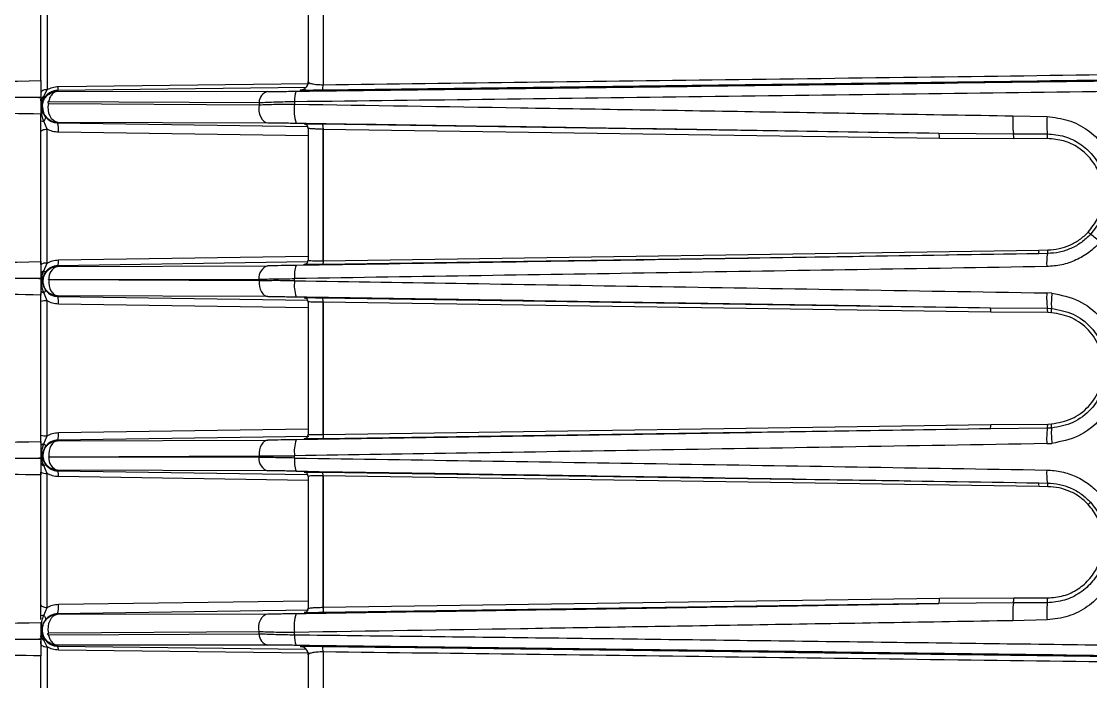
# Model space of a CAD drawing. Extents: x 17.1 to 113.1, y 3.8 to 84.5.
# Drawn here: x 19.587 to 23.426, y 34.731 to 37.102 of the extents above; entities that cross this region are included whole.
import ezdxf

# ---------------------------------------------------------------- set-up
doc = ezdxf.new("R2010")
doc.units = 0
doc.header["$MEASUREMENT"] = 0
doc.layers.add('OBJECT', color=7, linetype='CONTINUOUS')

msp = doc.modelspace()

# ---------------------------------------------------------------- linework, layer by layer
at = {"layer": 'OBJECT'}
for p, q in [((20.6699, 38.8566), (20.6699, 36.8749)), ((19.6569, 36.8895), (19.6569, 38.1665)), ((19.6789, 38.1697), (19.6789, 36.8572)), ((19.6679, 36.8331), (19.6789, 36.8572)), ((20.6085, 36.8651), (19.7169, 36.8543)), ((19.7169, 36.8543), (19.717, 36.8514)), ((19.7196, 36.8685), (20.6198, 36.8798)), ((20.5873, 36.8556), (20.5873, 36.8557)), ((19.6569, 36.8296), (19.6569, 36.8294)), ((19.6569, 36.8169), (19.6569, 36.8225)), ((19.6848, 36.8144), (20.4399, 36.8108)), ((19.717, 36.8514), (19.7169, 36.8514)), ((19.717, 36.8514), (20.4722, 36.8508)), ((20.5677, 36.8147), (20.5677, 36.8051)), ((19.6849, 36.8078), (20.4399, 36.8029)), ((20.4399, 36.8108), (20.4399, 36.8029)), ((19.6569, 36.2395), (19.6569, 36.7695)), ((19.6569, 36.745), (19.6569, 36.7592)), ((19.6789, 36.7154), (19.6679, 36.7441)), ((19.717, 36.7382), (19.717, 36.7399)), ((19.717, 36.7399), (20.472, 36.7381)), ((19.717, 36.7382), (20.6163, 36.7246)), ((23.1466, 36.7631), (23.2694, 36.7603)), ((19.6789, 36.2338), (19.6789, 36.7154)), ((20.6169, 36.6911), (19.7196, 36.7041)), ((20.6022, 36.7332), (20.6022, 36.7337)), ((20.6683, 36.7339), (22.8808, 36.701)), ((20.6699, 36.7189), (20.6698, 36.7146)), ((20.6698, 36.2426), (20.6698, 36.7146)), ((20.6701, 36.7146), (20.6702, 36.7189)), ((20.6701, 36.7146), (20.6701, 36.2426)), ((22.8826, 36.6823), (20.6701, 36.7146)), ((22.8808, 36.701), (23.1482, 36.6989)), ((23.1497, 36.6809), (22.8826, 36.6823)), ((23.1482, 36.6989), (23.2698, 36.6986)), ((23.2711, 36.6814), (23.1497, 36.6809)), ((20.6701, 36.2426), (23.2403, 36.2812)), ((23.2403, 36.2812), (23.2723, 36.2817)), ((19.7196, 36.2456), (20.6169, 36.2594)), ((23.2385, 36.2681), (20.6683, 36.2295)), ((23.2705, 36.2686), (23.2385, 36.2681)), ((19.6679, 36.2062), (19.6789, 36.2338)), ((20.6154, 36.2385), (19.717, 36.2247)), ((19.717, 36.2224), (20.472, 36.2248)), ((19.717, 36.2247), (19.717, 36.2224)), ((20.6022, 36.2297), (20.6022, 36.2301)), ((19.6569, 36.1796), (19.6569, 36.1794)), ((19.6849, 36.1751), (20.4399, 36.1765)), ((20.4399, 36.1708), (19.6849, 36.1743)), ((20.4399, 36.1708), (20.4399, 36.1765)), ((20.5677, 36.1709), (20.5677, 36.1786)), ((19.6789, 36.099), (19.6679, 36.1281)), ((23.2868, 36.1262), (23.2681, 36.1272)), ((19.6569, 35.5935), (19.6569, 36.1195)), ((19.6789, 35.6139), (19.6789, 36.099)), ((19.717, 36.1167), (19.717, 36.1147)), ((20.472, 36.1142), (19.717, 36.1167)), ((19.717, 36.1147), (20.6163, 36.101)), ((20.6169, 36.0738), (19.7196, 36.0872)), ((20.6022, 36.1092), (20.6022, 36.1097)), ((20.6169, 36.0947), (20.6169, 35.8565)), ((20.6683, 36.1098), (23.0652, 36.0739)), ((20.6698, 36.0948), (20.6698, 36.0936)), ((20.6698, 35.6193), (20.6698, 36.0936)), ((20.6701, 36.0937), (20.6701, 36.0948)), ((20.6701, 36.0937), (20.6701, 35.6193)), ((23.067, 36.058), (20.6701, 36.0937)), ((23.0652, 36.0739), (23.2699, 36.072)), ((23.2715, 36.0566), (23.067, 36.058)), ((23.2699, 36.072), (23.2849, 36.0715)), ((23.2855, 36.0561), (23.2715, 36.0566)), ((20.6169, 35.8565), (20.6169, 35.6183)), ((19.7196, 35.6257), (20.6169, 35.6392)), ((23.0652, 35.6391), (20.6683, 35.6031)), ((20.6701, 35.6193), (23.067, 35.6549)), ((23.2699, 35.6409), (23.0652, 35.6391)), ((23.067, 35.6549), (23.2715, 35.6564)), ((23.2849, 35.6415), (23.2699, 35.6409)), ((23.2715, 35.6564), (23.2855, 35.6568)), ((19.6679, 35.5849), (19.6789, 35.6139)), ((20.6184, 35.612), (19.717, 35.5983)), ((19.717, 35.5963), (20.472, 35.5987)), ((19.717, 35.5983), (19.717, 35.5963)), ((20.6022, 35.6033), (20.6022, 35.6037)), ((20.6698, 35.6193), (20.6698, 35.6181)), ((20.6701, 35.6181), (20.6701, 35.6193)), ((23.2681, 35.5858), (23.2868, 35.5868)), ((19.6569, 35.5334), (19.6569, 35.5336)), ((19.6569, 35.5265), (19.6569, 35.5184)), ((19.6849, 35.5386), (20.4399, 35.5421)), ((20.4399, 35.5365), (19.6849, 35.5379)), ((20.4399, 35.5421), (20.4399, 35.5365)), ((20.5677, 35.5343), (20.5677, 35.5421)), ((19.6569, 34.9539), (19.6569, 35.4735)), ((19.6789, 35.4792), (19.6679, 35.5068)), ((19.6789, 34.9976), (19.6789, 35.4792)), ((19.717, 35.4906), (19.717, 35.4882)), ((20.472, 35.4882), (19.717, 35.4906)), ((19.717, 35.4882), (20.6154, 35.4745)), ((20.6022, 35.4829), (20.6022, 35.4833)), ((20.6683, 35.4835), (23.2385, 35.4449)), ((20.6169, 35.4536), (19.7196, 35.4674)), ((20.6698, 34.9983), (20.6698, 35.4704)), ((20.6701, 35.4704), (20.6701, 34.9983)), ((23.2403, 35.4317), (20.6701, 35.4704)), ((23.2385, 35.4449), (23.2705, 35.4444)), ((23.2723, 35.4313), (23.2403, 35.4317)), ((19.7196, 35.0088), (20.6169, 35.0218)), ((22.8808, 35.0119), (20.6683, 34.9791)), ((20.6701, 34.9983), (22.8826, 35.0306)), ((23.1482, 35.014), (22.8808, 35.0119)), ((22.8826, 35.0306), (23.1497, 35.032)), ((23.2698, 35.0143), (23.1482, 35.014)), ((23.1497, 35.032), (23.2711, 35.0316)), ((19.6679, 34.9688), (19.6789, 34.9976)), ((20.6182, 34.9884), (19.717, 34.9748)), ((19.717, 34.9731), (20.472, 34.9749)), ((19.717, 34.9731), (19.717, 34.9748)), ((20.6022, 34.9793), (20.6022, 34.9798)), ((20.6698, 34.9983), (20.6699, 34.9941)), ((20.6702, 34.9941), (20.6701, 34.9983)), ((19.6569, 34.9538), (19.6569, 34.9679)), ((23.2694, 34.9527), (23.1466, 34.9499)), ((19.6569, 34.8905), (19.6569, 34.8961)), ((20.4399, 34.9021), (19.6847, 34.8985)), ((20.4399, 34.91), (19.6849, 34.9051)), ((20.4399, 34.9021), (20.4399, 34.91)), ((20.5677, 34.8982), (20.5677, 34.9078)), ((19.6569, 34.8834), (19.6569, 34.8836)), ((19.6569, 34.8664), (19.6569, 34.8765)), ((19.6789, 34.8557), (19.6679, 34.8799)), ((19.717, 34.8616), (19.7169, 34.8587)), ((19.7169, 34.8587), (20.6085, 34.8479)), ((20.4722, 34.8621), (19.717, 34.8616)), ((20.5873, 34.8572), (20.5873, 34.8574)), ((19.6569, 33.6284), (19.6569, 34.8235)), ((19.6789, 34.8557), (19.6789, 33.5338)), ((20.6198, 34.8332), (19.7195, 34.8444)), ((20.6699, 34.838), (20.6699, 32.8563))]:
    msp.add_line(p, q, dxfattribs=at)
at = {"layer": 'OBJECT', "flags": 128}
for points in [[(19.6789, 36.8572), (19.6744, 36.8568), (19.6703, 36.8561), (19.6665, 36.855), (19.6632, 36.8537), (19.6605, 36.8521), (19.6585, 36.8504), (19.6573, 36.8485), (19.6569, 36.8465)], [(19.717, 36.7399), (19.7091, 36.7416), (19.7017, 36.746), (19.6951, 36.7528), (19.6898, 36.7617), (19.6859, 36.7723), (19.6838, 36.7839), (19.6834, 36.7959), (19.6849, 36.8078)], [(20.4399, 36.8029), (20.4389, 36.7913), (20.4397, 36.7797), (20.442, 36.7686), (20.4459, 36.7586), (20.4511, 36.7502), (20.4575, 36.7438), (20.4645, 36.7397), (20.472, 36.7381)], [(19.6679, 36.7441), (19.6697, 36.7465), (19.6712, 36.7487), (19.6724, 36.7509), (19.6733, 36.753), (19.6738, 36.7548), (19.674, 36.7565), (19.6738, 36.7579), (19.6732, 36.759)], [(19.6569, 36.7062), (19.6573, 36.7079), (19.6585, 36.7095), (19.6605, 36.711), (19.6632, 36.7123), (19.6665, 36.7135), (19.6703, 36.7144), (19.6744, 36.715), (19.6789, 36.7154)], [(19.6569, 36.1796), (19.653, 36.1795), (19.65, 36.1795)], [(19.6849, 36.1743), (19.6849, 36.1635), (19.6863, 36.153), (19.6891, 36.1432), (19.693, 36.1344), (19.698, 36.1271), (19.7038, 36.1216), (19.7103, 36.118), (19.717, 36.1167)], [(20.4399, 36.1708), (20.44, 36.1602), (20.4415, 36.1498), (20.4443, 36.1401), (20.4483, 36.1316), (20.4532, 36.1244), (20.459, 36.119), (20.4654, 36.1156), (20.472, 36.1142)], [(19.6569, 36.1346), (19.6571, 36.1336), (19.6576, 36.1327), (19.6586, 36.1318), (19.6598, 36.1309), (19.6614, 36.1301), (19.6633, 36.1294), (19.6655, 36.1287), (19.6679, 36.1281)], [(19.717, 35.5963), (19.7103, 35.5949), (19.7038, 35.5914), (19.698, 35.5859), (19.693, 35.5786), (19.6891, 35.5698), (19.6863, 35.56), (19.6849, 35.5494), (19.6849, 35.5386)], [(20.472, 35.5987), (20.4654, 35.5974), (20.459, 35.5939), (20.4532, 35.5885), (20.4483, 35.5814), (20.4443, 35.5728), (20.4415, 35.5631), (20.44, 35.5528), (20.4399, 35.5421)], [(19.6679, 35.5849), (19.6655, 35.5843), (19.6633, 35.5836), (19.6614, 35.5829), (19.6598, 35.582), (19.6586, 35.5812), (19.6576, 35.5803), (19.6571, 35.5793), (19.6569, 35.5784)], [(19.6569, 35.0068), (19.6573, 35.0051), (19.6585, 35.0035), (19.6605, 35.002), (19.6632, 35.0006), (19.6665, 34.9995), (19.6703, 34.9986), (19.6744, 34.9979), (19.6789, 34.9976)], [(19.6849, 34.9051), (19.6834, 34.917), (19.6838, 34.9291), (19.6859, 34.9407), (19.6898, 34.9512), (19.6951, 34.9602), (19.7017, 34.967), (19.7091, 34.9714), (19.717, 34.9731)], [(20.4399, 34.91), (20.4389, 34.9216), (20.4397, 34.9333), (20.442, 34.9444), (20.4459, 34.9544), (20.4511, 34.9628), (20.4575, 34.9692), (20.4645, 34.9733), (20.472, 34.9749)], [(19.6679, 34.9688), (19.6697, 34.9665), (19.6712, 34.9642), (19.6724, 34.962), (19.6733, 34.96), (19.6738, 34.9581), (19.674, 34.9565), (19.6738, 34.9551), (19.6732, 34.9539)], [(19.65, 34.8835), (19.6539, 34.8834), (19.6569, 34.8834)], [(19.6569, 34.8664), (19.6573, 34.8645), (19.6585, 34.8626), (19.6605, 34.8608), (19.6632, 34.8593), (19.6665, 34.8579), (19.6703, 34.8569), (19.6744, 34.8561), (19.6789, 34.8557)]]:
    msp.add_lwpolyline(points, dxfattribs=at)
at = {"layer": 'OBJECT'}
for centre, radius, start, end in [((20.5869, 36.8856), 0.03, 270.8174, 359.9964), ((20.6296, 36.871), 0.0405, 336.8812, 5.6577), ((19.6758, 36.8159), 0.0189, 114.6928, 177.0657), ((19.6703, 36.8378), 0.00532, 242.8052, 300.6129), ((20.4816, 36.8102), 0.0417, 103.027, 179.1917), ((20.6428, 36.8224), 0.0755, 157.3106, 185.817), ((19.7179, 36.7956), 0.0557, 180.0252, 269.0506), ((20.7188, 36.7827), 0.1527, 171.5367, 197.3552), ((19.6661, 36.7895), 0.0455, 258.3163, 272.234), ((19.6479, 36.7158), 0.0726, 350.7986, 17.9755), ((23.5258, 36.7404), 0.3799, 176.5835, 186.2714), ((23.7036, 36.7324), 0.4351, 176.3255, 184.4454), ((20.6019, 36.7187), 0.015, 0.0028, 89.0058), ((20.6019, 36.7182), 0.015, 0.0039, 89.0036), ((20.6681, 36.7649), 0.0503, 271.9428, 272.287), ((22.8462, 36.6882), 0.0369, 350.8114, 20.3031), ((23.0929, 36.6852), 0.057, 355.73, 13.9671), ((23.2055, 36.6854), 0.0657, 356.4741, 11.6369), ((23.7259, 36.6739), 0.4509, 226.7586, 228.2473), ((23.2504, 36.0901), 0.3031, 46.2734, 54.6876), ((23.2151, 36.278), 0.0254, 336.99, 7.2253), ((23.245, 36.2787), 0.0275, 338.3037, 6.1788), ((19.6752, 36.2405), 0.0447, 339.2658, 6.4601), ((20.6019, 36.2451), 0.015, 270.9964, 359.9961), ((20.6019, 36.2446), 0.015, 270.9964, 359.9961), ((23.472, 36.2349), 0.2043, 170.5079, 183.6881), ((19.674, 36.1984), 0.0358, 82.2158, 118.5915), ((19.6711, 36.1922), 0.0144, 102.7899, 170.4308), ((19.6817, 36.2234), 0.0221, 231.1278, 248.9892), ((19.7293, 36.1795), 0.0446, 105.9957, 185.6539), ((20.4847, 36.1816), 0.0451, 106.3213, 186.431), ((20.6732, 36.1907), 0.1062, 160.6882, 186.5213), ((20.6999, 36.1539), 0.1333, 172.7057, 197.7827), ((19.6602, 36.1399), 0.0141, 303.0741, 346.3766), ((23.6088, 36.1104), 0.3411, 177.1853, 186.4627), ((23.6063, 36.0876), 0.3218, 173.1125, 182.8762), ((19.6739, 36.0468), 0.0524, 84.5631, 108.899), ((19.6584, 36.0953), 0.0618, 352.5357, 18.3289), ((20.6019, 36.0947), 0.015, 0.0028, 89.0058), ((20.6019, 36.0942), 0.015, 0.0028, 89.0058), ((20.6697, 36.1175), 0.0238, 270.2493, 270.9756), ((23.0355, 36.0625), 0.0318, 351.965, 21.0948), ((23.2247, 36.0595), 0.0469, 356.4155, 15.4698), ((23.2397, 36.0621), 0.0461, 352.5298, 11.687), ((19.6584, 35.6177), 0.0618, 341.6714, 7.464), ((23.0355, 35.6505), 0.0318, 338.9052, 8.035), ((23.6088, 35.6025), 0.3411, 173.5372, 182.8147), ((23.2247, 35.6534), 0.0469, 344.5302, 3.5845), ((23.6063, 35.6253), 0.3218, 177.1238, 186.8875), ((23.2397, 35.6508), 0.0461, 348.313, 7.4702), ((19.6739, 35.6661), 0.0524, 251.101, 275.4369), ((20.6999, 35.559), 0.1333, 162.2173, 187.2943), ((20.6019, 35.6187), 0.015, 270.9942, 359.9972), ((20.6019, 35.6183), 0.015, 270.9964, 359.9961), ((20.6697, 35.5955), 0.0238, 89.0244, 89.7507), ((19.6602, 35.5731), 0.0141, 13.6232, 56.9261), ((19.6711, 35.5208), 0.0144, 189.5692, 257.2101), ((19.6817, 35.4896), 0.0221, 111.0108, 128.8722), ((19.7293, 35.5335), 0.0446, 174.3461, 254.0043), ((20.4847, 35.5314), 0.0451, 173.5685, 253.6795), ((20.6732, 35.5223), 0.1062, 173.4789, 199.3117), ((19.674, 35.5146), 0.0358, 241.4063, 277.7849), ((19.6752, 35.4724), 0.0447, 353.5401, 20.7342), ((20.6019, 35.4683), 0.015, 0.0039, 89.0036), ((20.6019, 35.4679), 0.015, 0.0039, 89.0036), ((23.472, 35.4781), 0.2043, 176.3119, 189.4921), ((23.2151, 35.4349), 0.0254, 352.774, 23.0107), ((23.245, 35.4342), 0.0275, 353.8212, 21.6963), ((23.7253, 35.0398), 0.45, 131.7511, 133.243), ((22.8462, 35.0247), 0.0369, 339.6958, 9.1893), ((23.5258, 34.9725), 0.3798, 173.7285, 183.4166), ((23.0929, 35.0278), 0.057, 346.0341, 4.269), ((23.7036, 34.9806), 0.4351, 175.5545, 183.6745), ((23.2055, 35.0276), 0.0657, 348.3632, 3.5258), ((19.6479, 34.9972), 0.0726, 342.0242, 9.2015), ((20.7188, 34.9303), 0.1527, 162.6447, 188.4633), ((20.6019, 34.9947), 0.015, 270.9959, 359.9966), ((20.6019, 34.9943), 0.015, 270.9937, 359.9966), ((20.6685, 34.9602), 0.0382, 87.6586, 88.1116), ((19.6661, 34.9235), 0.0454, 87.7552, 101.6915), ((19.6758, 34.8971), 0.0189, 182.9339, 245.3066), ((20.4816, 34.9027), 0.0417, 180.8078, 256.974), ((20.6428, 34.8906), 0.0755, 174.1828, 202.6897), ((19.6703, 34.8751), 0.00532, 59.3943, 117.194), ((19.6936, 34.847), 0.026, 354.2925, 26.5141), ((20.5869, 34.8274), 0.03, 0.0033, 89.1829), ((20.6296, 34.842), 0.0405, 354.3437, 23.1174)]:
    msp.add_arc(centre, radius, start, end, dxfattribs=at)
for points, knots in [([(20.6169, 38.7967), (20.6169, 38.7881), (20.6169, 38.7708), (20.6169, 38.7126), (20.6169, 38.6296), (20.6169, 38.5194), (20.6169, 38.3829), (20.6169, 38.2217), (20.6169, 38.038), (20.6169, 37.8341), (20.6169, 37.6139), (20.6169, 37.3806), (20.6169, 37.1385), (20.6169, 36.9694), (20.6169, 36.8856)], [0, 0, 0, 0, 0.0803207, 0.16194, 0.244772, 0.3293776, 0.4144874, 0.5, 0.5855181, 0.670628, 0.755228, 0.8380655, 0.919682, 1, 1, 1, 1]), ([(19.6569, 36.8998), (19.6569, 36.9669), (19.6569, 37.1213), (19.6569, 37.3415), (19.6569, 37.5589), (19.6569, 37.748), (19.6569, 37.9047), (19.6569, 38.0241), (19.6569, 38.1081), (19.6569, 38.1328), (19.6569, 38.1449)], [0, 0, 0, 0, 0.098184, 0.225884, 0.35579, 0.486829, 0.617867, 0.747774, 0.875474, 1, 1, 1, 1]), ([(20.5731, 36.8515), (21.0895, 36.8579), (22.1228, 36.8708), (23.4769, 36.8885), (24.3143, 36.9), (24.6319, 36.9043)], [0, 0, 0, 0, 0.382702, 0.765908, 1, 1, 1, 1]), ([(24.6319, 36.9067), (24.3248, 36.9025), (23.5082, 36.8912), (22.1853, 36.8739), (21.1727, 36.8613), (20.6669, 36.855)], [0, 0, 0, 0, 0.23178, 0.616222, 1, 1, 1, 1]), ([(20.6699, 36.8749), (20.914, 36.878), (21.4109, 36.8843), (22.1712, 36.894), (22.9379, 36.9041), (23.7056, 36.9143), (24.2663, 36.9218), (24.5763, 36.9261), (24.6319, 36.9269)], [0, 0, 0, 0, 0.185391, 0.377506, 0.576351, 0.765931, 0.957987, 1, 1, 1, 1]), ([(18.1345, 36.8629), (18.4187, 36.8679), (18.9262, 36.8767), (19.4336, 36.8856), (19.6569, 36.8895)], [0, 0, 0, 0, 0.560008, 1, 1, 1, 1]), ([(19.6569, 36.8895), (19.6569, 36.8888), (19.6569, 36.8875), (19.6569, 36.877), (19.6569, 36.8616), (19.6569, 36.8448), (19.6569, 36.8339), (19.6569, 36.8296)], [0, 0, 0, 0, 0.217203, 0.434333, 0.650165, 0.864389, 1, 1, 1, 1]), ([(19.7169, 36.8543), (19.7127, 36.854), (19.7042, 36.8533), (19.6922, 36.8488), (19.6814, 36.8422), (19.6759, 36.8363), (19.673, 36.8332)], [0, 0, 0, 0, 0.250429, 0.499844, 0.740767, 1, 1, 1, 1]), ([(19.6789, 36.8572), (19.6853, 36.8604), (19.6981, 36.8668), (19.7124, 36.8679), (19.7196, 36.8685)], [0, 0, 0, 0, 0.498431, 1, 1, 1, 1]), ([(19.7169, 36.8543), (19.7172, 36.8545), (19.7178, 36.855), (19.7186, 36.858), (19.7192, 36.8625), (19.7195, 36.8665), (19.7196, 36.8685)], [0, 0, 0, 0, 0.245159, 0.499986, 0.754817, 1, 1, 1, 1]), ([(20.5677, 36.8147), (20.8069, 36.8176), (21.2936, 36.8234), (22.0374, 36.8327), (22.7872, 36.8422), (23.538, 36.8521), (24.1492, 36.8603), (24.515, 36.8653), (24.6319, 36.8669)], [0, 0, 0, 0, 0.177189, 0.360441, 0.549759, 0.730707, 0.913979, 1, 1, 1, 1]), ([(20.5873, 36.8557), (20.5893, 36.8559), (20.5933, 36.8562), (20.599, 36.8581), (20.6045, 36.8612), (20.6105, 36.8666), (20.6158, 36.875), (20.6165, 36.8824), (20.6169, 36.886)], [0, 0, 0, 0, 0.115727, 0.237004, 0.365059, 0.500934, 0.749863, 1, 1, 1, 1]), ([(20.6669, 36.855), (20.6558, 36.8549), (20.6336, 36.8547), (20.6077, 36.8547), (20.5905, 36.855), (20.5884, 36.8554), (20.5873, 36.8556)], [0, 0, 0, 0, 0.2497037, 0.4994833, 0.7493642, 1, 1, 1, 1]), ([(20.6169, 36.8856), (20.6176, 36.8842), (20.6189, 36.8815), (20.6281, 36.8786), (20.6388, 36.8768), (20.6485, 36.8757), (20.6589, 36.8751), (20.6663, 36.875), (20.6699, 36.8749)], [0, 0, 0, 0, 0.250259, 0.499689, 0.634038, 0.76157, 0.883198, 1, 1, 1, 1]), ([(19.65, 36.8295), (19.6494, 36.8295), (19.5305, 36.8295), (19.3269, 36.8295), (19.1027, 36.8295), (18.9962, 36.8295), (18.9744, 36.8295), (18.9737, 36.8295)], [0, 0, 0, 0, 0.002464, 0.527441, 0.903158, 0.997088, 1, 1, 1, 1]), ([(19.6569, 36.8296), (19.6556, 36.8296), (19.6533, 36.8295), (19.651, 36.8295), (19.65, 36.8295)], [0, 0, 0, 0, 0.559993, 1, 1, 1, 1]), ([(19.65, 36.8295), (19.6513, 36.8295), (19.6536, 36.8294), (19.6559, 36.8294), (19.6569, 36.8294)], [0, 0, 0, 0, 0.5599937, 1, 1, 1, 1]), ([(19.6569, 36.8294), (19.6569, 36.8235), (19.6569, 36.8109), (19.6569, 36.7933), (19.6569, 36.7792), (19.6569, 36.7709), (19.6569, 36.7699), (19.6569, 36.7695)], [0, 0, 0, 0, 0.187681, 0.400357, 0.613502, 0.827951, 1, 1, 1, 1]), ([(19.6679, 36.7441), (19.6673, 36.745), (19.6663, 36.7465), (19.6651, 36.7492), (19.6638, 36.7527), (19.662, 36.759), (19.6596, 36.7707), (19.6577, 36.7904), (19.6583, 36.8146), (19.6656, 36.8287), (19.6679, 36.8331)], [0, 0, 0, 0, 0.035421, 0.057338, 0.093999, 0.157766, 0.273473, 0.49278, 0.842967, 1, 1, 1, 1]), ([(19.673, 36.8332), (19.671, 36.8305), (19.667, 36.8252), (19.6633, 36.8172), (19.6613, 36.8106), (19.6598, 36.8037), (19.6596, 36.7988), (19.6595, 36.7956)], [0, 0, 0, 0, 0.249992, 0.497598, 0.621224, 0.745568, 1, 1, 1, 1]), ([(19.6622, 36.7956), (19.663, 36.8029), (19.6646, 36.8173), (19.677, 36.8354), (19.6917, 36.8456), (19.7053, 36.8504), (19.713, 36.851), (19.7169, 36.8514)], [0, 0, 0, 0, 0.250886, 0.499859, 0.733623, 0.862855, 1, 1, 1, 1]), ([(19.6848, 36.8144), (19.6844, 36.8144), (19.6838, 36.8143), (19.683, 36.8139), (19.6825, 36.8134), (19.682, 36.8128), (19.6818, 36.8121), (19.6816, 36.8114), (19.6816, 36.8104), (19.682, 36.8094), (19.6828, 36.8085), (19.6837, 36.808), (19.6845, 36.8079), (19.6849, 36.8078)], [0, 0, 0, 0, 0.13574, 0.194591, 0.250843, 0.311563, 0.37511, 0.438068, 0.500883, 0.619799, 0.750938, 0.873701, 1, 1, 1, 1]), ([(19.7169, 36.8514), (19.7127, 36.8505), (19.7045, 36.8489), (19.6946, 36.8389), (19.688, 36.8271), (19.6858, 36.8184), (19.6848, 36.8144)], [0, 0, 0, 0, 0.295101, 0.569756, 0.806961, 1, 1, 1, 1]), ([(20.4399, 36.8108), (20.4595, 36.8117), (20.4981, 36.8134), (20.5447, 36.8143), (20.5677, 36.8147)], [0, 0, 0, 0, 0.506803, 1, 1, 1, 1]), ([(20.4722, 36.8508), (20.4873, 36.8509), (20.5177, 36.8509), (20.5546, 36.8513), (20.5731, 36.8515)], [0, 0, 0, 0, 0.498689, 1, 1, 1, 1]), ([(19.6569, 36.7695), (19.3727, 36.7744), (18.8651, 36.7833), (18.3577, 36.7922), (18.1345, 36.7961)], [0, 0, 0, 0, 0.560011, 1, 1, 1, 1]), ([(19.6595, 36.7956), (19.6597, 36.7921), (19.6602, 36.7857), (19.6619, 36.7799), (19.664, 36.774), (19.6666, 36.7678), (19.671, 36.7619), (19.6732, 36.759)], [0, 0, 0, 0, 0.24759, 0.460665, 0.504758, 0.757493, 1, 1, 1, 1]), ([(20.4399, 36.8029), (20.4596, 36.8037), (20.4982, 36.8051), (20.5448, 36.8051), (20.5677, 36.8051)], [0, 0, 0, 0, 0.509049, 1, 1, 1, 1]), ([(20.5677, 36.8051), (20.8378, 36.8008), (21.3938, 36.7919), (22.2536, 36.7779), (22.8437, 36.7681), (23.1466, 36.7631)], [0, 0, 0, 0, 0.315, 0.648332, 1, 1, 1, 1]), ([(19.6569, 36.7062), (19.6569, 36.7122), (19.6569, 36.7248), (19.6569, 36.738), (19.6569, 36.745)], [0, 0, 0, 0, 0.473118, 1, 1, 1, 1]), ([(19.6732, 36.759), (19.679, 36.7535), (19.6878, 36.7451), (19.7039, 36.7392), (19.7127, 36.7385), (19.717, 36.7382)], [0, 0, 0, 0, 0.49808, 0.757942, 1, 1, 1, 1]), ([(20.472, 36.7381), (20.4873, 36.738), (20.5177, 36.7379), (20.5546, 36.7374), (20.573, 36.7371)], [0, 0, 0, 0, 0.501563, 1, 1, 1, 1]), ([(23.2694, 36.7603), (23.2952, 36.7572), (23.3467, 36.7513), (23.4156, 36.715), (23.4715, 36.663), (23.5108, 36.5974), (23.5307, 36.5233), (23.5291, 36.4463), (23.507, 36.3711), (23.4756, 36.3298), (23.4599, 36.3092)], [0, 0, 0, 0, 0.125399, 0.250033, 0.374937, 0.500007, 0.625107, 0.75017, 0.875155, 1, 1, 1, 1]), ([(19.6569, 36.2298), (19.6569, 36.3109), (19.6569, 36.4733), (19.6569, 36.6286), (19.6569, 36.7062)], [0, 0, 0, 0, 0.5, 1, 1, 1, 1]), ([(19.7196, 36.7041), (19.7123, 36.7047), (19.6978, 36.7059), (19.6851, 36.7122), (19.6789, 36.7154)], [0, 0, 0, 0, 0.5023, 1, 1, 1, 1]), ([(20.573, 36.7371), (20.9559, 36.7312), (21.7237, 36.7195), (22.4945, 36.7072), (22.8808, 36.701)], [0, 0, 0, 0, 0.498752, 1, 1, 1, 1]), ([(20.6022, 36.7337), (20.6031, 36.7338), (20.6049, 36.7341), (20.6195, 36.7343), (20.641, 36.7342), (20.6592, 36.734), (20.6683, 36.7339)], [0, 0, 0, 0, 0.250139, 0.500157, 0.750082, 1, 1, 1, 1]), ([(20.6169, 36.7187), (20.6169, 36.6407), (20.6169, 36.4849), (20.6169, 36.3247), (20.6169, 36.2446)], [0, 0, 0, 0, 0.5000003, 1, 1, 1, 1]), ([(20.6698, 36.7146), (20.6627, 36.7149), (20.6481, 36.7154), (20.6307, 36.7164), (20.6191, 36.7176), (20.6176, 36.7183), (20.6169, 36.7187)], [0, 0, 0, 0, 0.239397, 0.499824, 0.74984, 1, 1, 1, 1]), ([(20.6699, 36.7189), (20.6699, 36.7208), (20.6699, 36.7238), (20.6697, 36.7273), (20.6694, 36.7304), (20.669, 36.7332), (20.6685, 36.7337), (20.6683, 36.7339)], [0, 0, 0, 0, 0.251212, 0.383347, 0.515965, 0.770808, 1, 1, 1, 1]), ([(23.2698, 36.6986), (23.2908, 36.6967), (23.3327, 36.6928), (23.389, 36.6646), (23.4349, 36.6235), (23.4674, 36.5711), (23.4841, 36.5113), (23.483, 36.4488), (23.4647, 36.3875), (23.4386, 36.3542), (23.4256, 36.3375)], [0, 0, 0, 0, 0.125945, 0.251061, 0.375911, 0.500546, 0.625123, 0.749825, 0.874778, 1, 1, 1, 1]), ([(23.417, 36.3454), (23.4292, 36.3609), (23.4537, 36.392), (23.4709, 36.4492), (23.472, 36.5078), (23.4562, 36.5637), (23.4255, 36.6127), (23.3822, 36.6507), (23.3296, 36.6764), (23.2906, 36.6797), (23.2711, 36.6814)], [0, 0, 0, 0, 0.1248514, 0.2496703, 0.374509, 0.4994319, 0.6244738, 0.749587, 0.8746189, 1, 1, 1, 1]), ([(23.4256, 36.3375), (23.415, 36.3273), (23.3939, 36.3071), (23.3554, 36.2859), (23.3139, 36.2717), (23.285, 36.2696), (23.2705, 36.2686)], [0, 0, 0, 0, 0.2510338, 0.4998421, 0.7502371, 1, 1, 1, 1]), ([(23.2723, 36.2817), (23.2857, 36.2826), (23.3127, 36.2845), (23.3513, 36.2976), (23.3873, 36.3172), (23.4071, 36.336), (23.417, 36.3454)], [0, 0, 0, 0, 0.249686, 0.500038, 0.748854, 1, 1, 1, 1]), ([(23.4599, 36.3092), (23.447, 36.2964), (23.4211, 36.271), (23.3736, 36.244), (23.3222, 36.2258), (23.2861, 36.2231), (23.2681, 36.2217)], [0, 0, 0, 0, 0.251427, 0.50031, 0.75055, 1, 1, 1, 1]), ([(18.0918, 36.2122), (18.384, 36.2173), (18.9058, 36.2264), (19.4274, 36.2355), (19.6569, 36.2395)], [0, 0, 0, 0, 0.560008, 1, 1, 1, 1]), ([(19.6569, 36.2395), (19.6569, 36.2388), (19.6569, 36.2375), (19.6569, 36.227), (19.6569, 36.2116), (19.6569, 36.1948), (19.6569, 36.1839), (19.6569, 36.1796)], [0, 0, 0, 0, 0.217202, 0.434334, 0.650167, 0.86439, 1, 1, 1, 1]), ([(19.6789, 36.2338), (19.6853, 36.2371), (19.6981, 36.2438), (19.7124, 36.245), (19.7196, 36.2456)], [0, 0, 0, 0, 0.500343, 1, 1, 1, 1]), ([(23.2385, 36.2681), (22.7935, 36.2609), (21.9034, 36.2465), (21.0165, 36.2327), (20.573, 36.2258)], [0, 0, 0, 0, 0.499931, 1, 1, 1, 1]), ([(20.6169, 36.2446), (20.6178, 36.2442), (20.6195, 36.2435), (20.6316, 36.2427), (20.6484, 36.2424), (20.6628, 36.2425), (20.6698, 36.2426)], [0, 0, 0, 0, 0.275543, 0.500053, 0.755367, 1, 1, 1, 1]), ([(20.6701, 36.2426), (20.6701, 36.2409), (20.67, 36.2374), (20.6696, 36.2331), (20.669, 36.2301), (20.6685, 36.2297), (20.6683, 36.2295)], [0, 0, 0, 0, 0.241912, 0.499998, 0.758083, 1, 1, 1, 1]), ([(19.6679, 36.1281), (19.6667, 36.1304), (19.6646, 36.1343), (19.6626, 36.1415), (19.6605, 36.152), (19.6593, 36.1698), (19.6603, 36.1898), (19.666, 36.2022), (19.6679, 36.2062)], [0, 0, 0, 0, 0.096977, 0.162949, 0.280004, 0.496796, 0.836217, 1, 1, 1, 1]), ([(19.6738, 36.2028), (19.6721, 36.2002), (19.6686, 36.1951), (19.6651, 36.1866), (19.663, 36.1775), (19.6623, 36.165), (19.6648, 36.1513), (19.6708, 36.1415), (19.6739, 36.1366)], [0, 0, 0, 0, 0.122405, 0.248684, 0.377737, 0.499824, 0.749915, 1, 1, 1, 1]), ([(19.717, 36.1167), (19.7125, 36.1171), (19.7036, 36.1179), (19.6918, 36.1231), (19.6823, 36.13), (19.6731, 36.1402), (19.6666, 36.1536), (19.6643, 36.1704), (19.6671, 36.1875), (19.675, 36.2016), (19.6848, 36.2112), (19.6942, 36.2172), (19.7051, 36.2214), (19.713, 36.222), (19.717, 36.2224)], [0, 0, 0, 0, 0.083697, 0.161372, 0.233014, 0.298617, 0.411254, 0.499895, 0.605384, 0.723691, 0.787932, 0.8554, 0.926089, 1, 1, 1, 1]), ([(19.717, 36.2247), (19.7128, 36.2244), (19.7045, 36.2237), (19.6927, 36.2191), (19.6821, 36.2123), (19.6766, 36.206), (19.6738, 36.2028)], [0, 0, 0, 0, 0.253998, 0.500394, 0.747085, 1, 1, 1, 1]), ([(20.573, 36.2258), (20.5546, 36.2256), (20.5179, 36.225), (20.4873, 36.2249), (20.472, 36.2248)], [0, 0, 0, 0, 0.50155, 1, 1, 1, 1]), ([(23.2681, 36.2217), (22.8142, 36.2143), (21.9124, 36.1995), (21.0139, 36.1856), (20.5677, 36.1786)], [0, 0, 0, 0, 0.50338, 1, 1, 1, 1]), ([(20.6683, 36.2295), (20.6593, 36.2294), (20.6414, 36.2291), (20.6199, 36.2291), (20.605, 36.2292), (20.6031, 36.2295), (20.6022, 36.2297)], [0, 0, 0, 0, 0.249736, 0.499486, 0.74926, 1, 1, 1, 1]), ([(19.65, 36.1795), (19.6494, 36.1795), (19.5119, 36.1795), (19.2897, 36.1795), (19.0468, 36.1795), (18.9403, 36.1795), (18.9184, 36.1795), (18.9177, 36.1795)], [0, 0, 0, 0, 0.002275, 0.563506, 0.91051, 0.997261, 1, 1, 1, 1]), ([(19.65, 36.1795), (19.6513, 36.1795), (19.6536, 36.1794), (19.6559, 36.1794), (19.6569, 36.1794)], [0, 0, 0, 0, 0.560015, 1, 1, 1, 1]), ([(19.6569, 36.1794), (19.6569, 36.1735), (19.6569, 36.1609), (19.6569, 36.1433), (19.6569, 36.1292), (19.6569, 36.1209), (19.6569, 36.1199), (19.6569, 36.1195)], [0, 0, 0, 0, 0.187684, 0.400357, 0.613504, 0.827953, 1, 1, 1, 1]), ([(19.6849, 36.1743), (19.6849, 36.1743), (19.6848, 36.1743), (19.6847, 36.1744), (19.6846, 36.1745), (19.6846, 36.1745), (19.6845, 36.1746), (19.6845, 36.1747), (19.6846, 36.1748), (19.6846, 36.1749), (19.6846, 36.1749), (19.6847, 36.175), (19.6848, 36.175), (19.6849, 36.175), (19.6849, 36.1751)], [0, 0, 0, 0, 0.14846, 0.270216, 0.325866, 0.380992, 0.499258, 0.560332, 0.615032, 0.666467, 0.718978, 0.77612, 0.84064, 1, 1, 1, 1]), ([(20.4399, 36.1765), (20.4594, 36.1769), (20.4982, 36.1776), (20.5446, 36.1783), (20.5677, 36.1786)], [0, 0, 0, 0, 0.503406, 1, 1, 1, 1]), ([(20.5677, 36.1709), (20.545, 36.171), (20.4986, 36.1714), (20.4598, 36.171), (20.4399, 36.1708)], [0, 0, 0, 0, 0.488529, 1, 1, 1, 1]), ([(20.5677, 36.1709), (20.7739, 36.1676), (21.1985, 36.1609), (21.8549, 36.1504), (22.5488, 36.1391), (23.0243, 36.1312), (23.2681, 36.1272)], [0, 0, 0, 0, 0.22962, 0.472827, 0.72962, 1, 1, 1, 1]), ([(19.6569, 36.1195), (19.3647, 36.1246), (18.8429, 36.1337), (18.3213, 36.1428), (18.0918, 36.1468)], [0, 0, 0, 0, 0.56001, 1, 1, 1, 1]), ([(19.6569, 36.0964), (19.6569, 36.1029), (19.6569, 36.1128), (19.6569, 36.1223), (19.6569, 36.1256)], [0, 0, 0, 0, 0.654049, 1, 1, 1, 1]), ([(19.6739, 36.1366), (19.6773, 36.1327), (19.6828, 36.1265), (19.6938, 36.1198), (19.7047, 36.1156), (19.7131, 36.115), (19.717, 36.1147)], [0, 0, 0, 0, 0.307386, 0.499397, 0.766202, 1, 1, 1, 1]), ([(23.2868, 36.1262), (23.3197, 36.1196), (23.3853, 36.1063), (23.4648, 36.0424), (23.5196, 35.9564), (23.5266, 35.8898), (23.5301, 35.8565)], [0, 0, 0, 0, 0.250566, 0.500351, 0.750175, 1, 1, 1, 1]), ([(19.7196, 36.0872), (19.7124, 36.0878), (19.698, 36.089), (19.6852, 36.0957), (19.6789, 36.099)], [0, 0, 0, 0, 0.500843, 1, 1, 1, 1]), ([(20.472, 36.1142), (20.4874, 36.1142), (20.518, 36.114), (20.5547, 36.1135), (20.573, 36.1132)], [0, 0, 0, 0, 0.501586, 1, 1, 1, 1]), ([(20.573, 36.1132), (20.9874, 36.1068), (21.8166, 36.094), (22.6489, 36.0806), (23.0652, 36.0739)], [0, 0, 0, 0, 0.499771, 1, 1, 1, 1]), ([(20.6022, 36.1097), (20.6031, 36.1098), (20.605, 36.1101), (20.6199, 36.1102), (20.6415, 36.1102), (20.6594, 36.1099), (20.6683, 36.1098)], [0, 0, 0, 0, 0.250088, 0.50011, 0.750076, 1, 1, 1, 1]), ([(20.6698, 36.0936), (20.663, 36.0938), (20.6487, 36.0941), (20.6313, 36.0944), (20.6192, 36.0947), (20.6177, 36.0947), (20.6169, 36.0947)], [0, 0, 0, 0, 0.2373226, 0.5000715, 0.7500051, 1, 1, 1, 1]), ([(20.6698, 36.0948), (20.6698, 36.0967), (20.6698, 36.0996), (20.6696, 36.1031), (20.6695, 36.1055), (20.6692, 36.1074), (20.6688, 36.1092), (20.6685, 36.1096), (20.6683, 36.1098)], [0, 0, 0, 0, 0.242736, 0.372413, 0.504175, 0.635328, 0.76326, 1, 1, 1, 1]), ([(23.2849, 36.0715), (23.3115, 36.0665), (23.3646, 36.0567), (23.4302, 36.0062), (23.4738, 35.9373), (23.489, 35.8564), (23.4737, 35.7756), (23.4301, 35.7067), (23.3646, 35.6563), (23.3115, 35.6464), (23.2849, 35.6415)], [0, 0, 0, 0, 0.125649, 0.250726, 0.375502, 0.500091, 0.624668, 0.749422, 0.874515, 1, 1, 1, 1]), ([(23.4719, 35.8565), (23.4691, 35.8817), (23.4636, 35.9321), (23.4209, 35.9962), (23.3598, 36.0428), (23.3103, 36.0517), (23.2855, 36.0561)], [0, 0, 0, 0, 0.249291, 0.498953, 0.749084, 1, 1, 1, 1]), ([(23.2855, 35.6568), (23.3103, 35.6613), (23.3598, 35.6701), (23.4208, 35.7167), (23.4636, 35.7809), (23.4691, 35.8313), (23.4719, 35.8565)], [0, 0, 0, 0, 0.250681, 0.500935, 0.750645, 1, 1, 1, 1]), ([(23.5301, 35.8565), (23.5266, 35.8232), (23.5195, 35.7565), (23.4648, 35.6705), (23.3852, 35.6066), (23.3196, 35.5934), (23.2868, 35.5868)], [0, 0, 0, 0, 0.24993, 0.499886, 0.749919, 1, 1, 1, 1]), ([(19.6789, 35.6139), (19.6852, 35.6173), (19.698, 35.6239), (19.7124, 35.6251), (19.7196, 35.6257)], [0, 0, 0, 0, 0.500466, 1, 1, 1, 1]), ([(23.0652, 35.6391), (22.6489, 35.6324), (21.8166, 35.6189), (20.9874, 35.6061), (20.573, 35.5997)], [0, 0, 0, 0, 0.500229, 1, 1, 1, 1]), ([(18.0918, 35.5662), (18.384, 35.5713), (18.9058, 35.5804), (19.4274, 35.5895), (19.6569, 35.5935)], [0, 0, 0, 0, 0.560008, 1, 1, 1, 1]), ([(19.6569, 35.5873), (19.6569, 35.5906), (19.6569, 35.6001), (19.6569, 35.61), (19.6569, 35.6165)], [0, 0, 0, 0, 0.342279, 1, 1, 1, 1]), ([(19.6569, 35.5935), (19.6569, 35.593), (19.6569, 35.5919), (19.6569, 35.5827), (19.6569, 35.568), (19.6569, 35.5507), (19.6569, 35.5388), (19.6569, 35.5336)], [0, 0, 0, 0, 0.1876001, 0.4047628, 0.6207737, 0.8351753, 1, 1, 1, 1]), ([(19.6651, 35.5434), (19.6655, 35.5483), (19.6664, 35.5593), (19.6731, 35.5727), (19.6822, 35.583), (19.6918, 35.5899), (19.7036, 35.595), (19.7125, 35.5959), (19.717, 35.5963)], [0, 0, 0, 0, 0.177297, 0.402608, 0.533846, 0.677165, 0.832552, 1, 1, 1, 1]), ([(19.717, 35.5983), (19.7131, 35.598), (19.7047, 35.5973), (19.6938, 35.5931), (19.6828, 35.5865), (19.6773, 35.5802), (19.6739, 35.5764)], [0, 0, 0, 0, 0.233726, 0.500421, 0.69251, 1, 1, 1, 1]), ([(20.573, 35.5997), (20.5546, 35.5995), (20.5179, 35.599), (20.4873, 35.5988), (20.472, 35.5987)], [0, 0, 0, 0, 0.50157, 1, 1, 1, 1]), ([(20.6683, 35.6031), (20.6594, 35.603), (20.6415, 35.6028), (20.62, 35.6027), (20.605, 35.6029), (20.6031, 35.6031), (20.6022, 35.6033)], [0, 0, 0, 0, 0.249768, 0.499524, 0.749281, 1, 1, 1, 1]), ([(20.6169, 35.6183), (20.6177, 35.6183), (20.6192, 35.6183), (20.6313, 35.6185), (20.6487, 35.6189), (20.663, 35.6192), (20.6698, 35.6193)], [0, 0, 0, 0, 0.2504931, 0.5000217, 0.7627112, 1, 1, 1, 1]), ([(20.6701, 35.6181), (20.6701, 35.6162), (20.6701, 35.6133), (20.6699, 35.6099), (20.6697, 35.6075), (20.6694, 35.6056), (20.6689, 35.6037), (20.6685, 35.6034), (20.6683, 35.6031)], [0, 0, 0, 0, 0.24273, 0.372399, 0.504166, 0.63532, 0.763244, 1, 1, 1, 1]), ([(19.6679, 35.5068), (19.666, 35.5108), (19.6627, 35.5178), (19.6603, 35.5312), (19.6593, 35.551), (19.6607, 35.5706), (19.6667, 35.5825), (19.6679, 35.5849)], [0, 0, 0, 0, 0.16421, 0.284776, 0.503516, 0.90283, 1, 1, 1, 1]), ([(19.6739, 35.5764), (19.6707, 35.5713), (19.666, 35.5636), (19.6632, 35.5527), (19.6629, 35.5465), (19.6627, 35.5434)], [0, 0, 0, 0, 0.499094, 0.74842, 1, 1, 1, 1]), ([(23.2681, 35.5858), (23.0243, 35.5817), (22.5488, 35.5739), (21.8549, 35.5626), (21.1985, 35.5521), (20.7739, 35.5453), (20.5677, 35.5421)], [0, 0, 0, 0, 0.27038, 0.527173, 0.77038, 1, 1, 1, 1]), ([(18.9177, 35.5335), (18.9184, 35.5335), (19.0561, 35.5335), (19.2784, 35.5335), (19.5213, 35.5335), (19.6277, 35.5335), (19.6494, 35.5335), (19.65, 35.5335)], [0, 0, 0, 0, 0.002739, 0.563971, 0.910975, 0.997725, 1, 1, 1, 1]), ([(19.6569, 35.5336), (19.6556, 35.5336), (19.6533, 35.5335), (19.651, 35.5335), (19.65, 35.5335)], [0, 0, 0, 0, 0.560018, 1, 1, 1, 1]), ([(19.65, 35.5335), (19.6513, 35.5335), (19.6536, 35.5334), (19.6559, 35.5334), (19.6569, 35.5334)], [0, 0, 0, 0, 0.560015, 1, 1, 1, 1]), ([(19.6569, 35.5334), (19.6569, 35.5267), (19.6569, 35.5133), (19.6569, 35.4954), (19.6569, 35.4819), (19.6569, 35.4746), (19.6569, 35.4738), (19.6569, 35.4735)], [0, 0, 0, 0, 0.212706, 0.425418, 0.638708, 0.85337, 1, 1, 1, 1]), ([(19.6627, 35.5434), (19.6628, 35.5405), (19.6631, 35.5345), (19.6659, 35.5229), (19.6707, 35.5153), (19.6738, 35.5102)], [0, 0, 0, 0, 0.24941, 0.500731, 1, 1, 1, 1]), ([(19.717, 35.4906), (19.713, 35.4909), (19.7051, 35.4916), (19.6942, 35.4958), (19.6848, 35.5018), (19.6751, 35.5114), (19.6668, 35.5254), (19.6656, 35.5377), (19.6651, 35.5434)], [0, 0, 0, 0, 0.147797, 0.289148, 0.424053, 0.552505, 0.789029, 1, 1, 1, 1]), ([(19.6738, 35.5102), (19.6766, 35.507), (19.6821, 35.5006), (19.6927, 35.4938), (19.7045, 35.4892), (19.7128, 35.4886), (19.717, 35.4882)], [0, 0, 0, 0, 0.252718, 0.499216, 0.745809, 1, 1, 1, 1]), ([(19.6849, 35.5379), (19.6849, 35.5379), (19.6848, 35.5379), (19.6847, 35.538), (19.6846, 35.538), (19.6846, 35.5381), (19.6846, 35.5381), (19.6846, 35.5382), (19.6845, 35.5383), (19.6846, 35.5384), (19.6846, 35.5385), (19.6847, 35.5386), (19.6848, 35.5386), (19.6849, 35.5386), (19.6849, 35.5386)], [0, 0, 0, 0, 0.156114, 0.220098, 0.277037, 0.329652, 0.38159, 0.436517, 0.497311, 0.615066, 0.669946, 0.725272, 0.848175, 1, 1, 1, 1]), ([(20.4399, 35.5421), (20.4598, 35.5419), (20.4986, 35.5416), (20.545, 35.5419), (20.5677, 35.5421)], [0, 0, 0, 0, 0.511471, 1, 1, 1, 1]), ([(20.5677, 35.5343), (20.5446, 35.5347), (20.4982, 35.5354), (20.4594, 35.5361), (20.4399, 35.5365)], [0, 0, 0, 0, 0.496594, 1, 1, 1, 1]), ([(20.5677, 35.5343), (21.0139, 35.5274), (21.9124, 35.5134), (22.8142, 35.4987), (23.2681, 35.4912)], [0, 0, 0, 0, 0.49662, 1, 1, 1, 1]), ([(19.6569, 35.4735), (19.3647, 35.4786), (18.8429, 35.4877), (18.3213, 35.4968), (18.0918, 35.5008)], [0, 0, 0, 0, 0.56001, 1, 1, 1, 1]), ([(19.6569, 35.0068), (19.6569, 35.0844), (19.6569, 35.2396), (19.6569, 35.402), (19.6569, 35.4832)], [0, 0, 0, 0, 0.5, 1, 1, 1, 1]), ([(19.7196, 35.4674), (19.7124, 35.468), (19.6981, 35.4692), (19.6853, 35.4758), (19.6789, 35.4792)], [0, 0, 0, 0, 0.500463, 1, 1, 1, 1]), ([(20.573, 35.4871), (20.5547, 35.4874), (20.518, 35.4879), (20.4874, 35.4881), (20.472, 35.4882)], [0, 0, 0, 0, 0.498431, 1, 1, 1, 1]), ([(20.573, 35.4871), (21.0165, 35.4803), (21.9034, 35.4665), (22.7935, 35.4521), (23.2385, 35.4449)], [0, 0, 0, 0, 0.500069, 1, 1, 1, 1]), ([(20.6022, 35.4833), (20.6031, 35.4834), (20.605, 35.4837), (20.6198, 35.4839), (20.6414, 35.4838), (20.6593, 35.4836), (20.6683, 35.4835)], [0, 0, 0, 0, 0.250112, 0.500126, 0.75008, 1, 1, 1, 1]), ([(20.6698, 35.4704), (20.6698, 35.4721), (20.6697, 35.4756), (20.6694, 35.4799), (20.6689, 35.4828), (20.6685, 35.4833), (20.6683, 35.4835)], [0, 0, 0, 0, 0.241915, 0.500004, 0.758081, 1, 1, 1, 1]), ([(23.2681, 35.4912), (23.2862, 35.4899), (23.3223, 35.4871), (23.3738, 35.4689), (23.4212, 35.4419), (23.447, 35.4165), (23.4599, 35.4038)], [0, 0, 0, 0, 0.250785, 0.500021, 0.750018, 1, 1, 1, 1]), ([(20.6698, 35.4704), (20.6628, 35.4704), (20.6484, 35.4706), (20.6316, 35.4702), (20.6195, 35.4694), (20.6178, 35.4687), (20.6169, 35.4683)], [0, 0, 0, 0, 0.244677, 0.500062, 0.724507, 1, 1, 1, 1]), ([(20.6169, 35.4683), (20.6169, 35.3882), (20.6169, 35.2281), (20.6169, 35.0722), (20.6169, 34.9943)], [0, 0, 0, 0, 0.5, 1, 1, 1, 1]), ([(23.2705, 35.4444), (23.2851, 35.4433), (23.3141, 35.4413), (23.3557, 35.427), (23.3941, 35.4057), (23.4151, 35.3856), (23.4256, 35.3755)], [0, 0, 0, 0, 0.251653, 0.500766, 0.75093, 1, 1, 1, 1]), ([(23.4599, 35.4038), (23.4756, 35.3832), (23.507, 35.3419), (23.5291, 35.2667), (23.5307, 35.1897), (23.5108, 35.1156), (23.4715, 35.0499), (23.4156, 34.9979), (23.3467, 34.9617), (23.2952, 34.9557), (23.2694, 34.9527)], [0, 0, 0, 0, 0.124845, 0.24983, 0.374893, 0.499993, 0.625062, 0.749967, 0.874601, 1, 1, 1, 1]), ([(23.417, 35.3676), (23.4071, 35.3769), (23.3874, 35.3957), (23.3515, 35.4153), (23.3128, 35.4285), (23.2858, 35.4303), (23.2723, 35.4313)], [0, 0, 0, 0, 0.249435, 0.499656, 0.748628, 1, 1, 1, 1]), ([(23.4256, 35.3755), (23.4387, 35.3587), (23.4647, 35.3253), (23.483, 35.2641), (23.4841, 35.2017), (23.4674, 35.1419), (23.435, 35.0895), (23.389, 35.0483), (23.3327, 35.0202), (23.2908, 35.0163), (23.2698, 35.0143)], [0, 0, 0, 0, 0.1256654, 0.2503632, 0.3748706, 0.4993744, 0.6239874, 0.748872, 0.8742199, 1, 1, 1, 1]), ([(23.2711, 35.0316), (23.2905, 35.0332), (23.3294, 35.0365), (23.382, 35.0621), (23.4253, 35.1001), (23.4561, 35.149), (23.472, 35.205), (23.471, 35.2635), (23.4537, 35.3209), (23.4293, 35.352), (23.417, 35.3676)], [0, 0, 0, 0, 0.124906, 0.249953, 0.375022, 0.500104, 0.625116, 0.749959, 0.874676, 1, 1, 1, 1]), ([(20.573, 34.9759), (20.9559, 34.9817), (21.7237, 34.9935), (22.4945, 35.0058), (22.8808, 35.0119)], [0, 0, 0, 0, 0.498752, 1, 1, 1, 1]), ([(19.6569, 34.9679), (19.6569, 34.9749), (19.6569, 34.9882), (19.6569, 35.0008), (19.6569, 35.0068)], [0, 0, 0, 0, 0.526875, 1, 1, 1, 1]), ([(19.717, 34.8616), (19.7169, 34.8616), (19.7169, 34.8616), (19.7168, 34.8616), (19.7163, 34.8616), (19.7144, 34.8617), (19.7074, 34.8622), (19.6939, 34.8658), (19.6772, 34.8772), (19.665, 34.8957), (19.6607, 34.9175), (19.6651, 34.9392), (19.6773, 34.9574), (19.6954, 34.9703), (19.7098, 34.9721), (19.717, 34.9731)], [0, 0, 0, 0, 0.000293, 0.000817, 0.002568, 0.00887, 0.032663, 0.124746, 0.249979, 0.374817, 0.500618, 0.627391, 0.750464, 0.875271, 1, 1, 1, 1]), ([(19.717, 34.9748), (19.7127, 34.9744), (19.704, 34.9737), (19.6878, 34.9678), (19.679, 34.9595), (19.6732, 34.9539)], [0, 0, 0, 0, 0.2417113, 0.5011668, 1, 1, 1, 1]), ([(19.6789, 34.9976), (19.6852, 35.0007), (19.6978, 35.007), (19.7123, 35.0082), (19.7196, 35.0088)], [0, 0, 0, 0, 0.500681, 1, 1, 1, 1]), ([(20.472, 34.9749), (20.4872, 34.975), (20.5176, 34.9751), (20.5545, 34.9756), (20.573, 34.9759)], [0, 0, 0, 0, 0.498606, 1, 1, 1, 1]), ([(20.6683, 34.9791), (20.6592, 34.979), (20.641, 34.9787), (20.6195, 34.9787), (20.6049, 34.9788), (20.6031, 34.9791), (20.6022, 34.9793)], [0, 0, 0, 0, 0.249669, 0.499417, 0.749226, 1, 1, 1, 1]), ([(20.6169, 34.9943), (20.6176, 34.9947), (20.6191, 34.9954), (20.6307, 34.9966), (20.6481, 34.9976), (20.6628, 34.9981), (20.6698, 34.9983)], [0, 0, 0, 0, 0.250635, 0.500304, 0.760651, 1, 1, 1, 1]), ([(20.6702, 34.9941), (20.6702, 34.9921), (20.6702, 34.9891), (20.67, 34.9856), (20.6696, 34.9825), (20.6691, 34.9798), (20.6685, 34.9793), (20.6683, 34.9791)], [0, 0, 0, 0, 0.251191, 0.383289, 0.515914, 0.77076, 1, 1, 1, 1]), ([(18.1345, 34.9169), (18.4187, 34.9219), (18.9262, 34.9307), (19.4336, 34.9396), (19.6569, 34.9435)], [0, 0, 0, 0, 0.560008, 1, 1, 1, 1]), ([(19.6569, 34.9435), (19.6569, 34.943), (19.6569, 34.9419), (19.6569, 34.9327), (19.6569, 34.918), (19.6569, 34.9007), (19.6569, 34.8888), (19.6569, 34.8836)], [0, 0, 0, 0, 0.187598, 0.404759, 0.620773, 0.835171, 1, 1, 1, 1]), ([(19.6679, 34.8799), (19.6656, 34.8842), (19.6615, 34.8921), (19.6583, 34.9083), (19.6582, 34.933), (19.6593, 34.9549), (19.6673, 34.9679), (19.6679, 34.9688)], [0, 0, 0, 0, 0.157619, 0.283458, 0.509508, 0.964684, 1, 1, 1, 1]), ([(19.6732, 34.9539), (19.6697, 34.9487), (19.6626, 34.9381), (19.6598, 34.926), (19.6593, 34.9125), (19.6615, 34.9004), (19.6661, 34.8891), (19.6707, 34.8829), (19.673, 34.8797)], [0, 0, 0, 0, 0.249649, 0.499344, 0.624174, 0.749215, 0.87448, 1, 1, 1, 1]), ([(23.1466, 34.9499), (22.8437, 34.9449), (22.2536, 34.9351), (21.3938, 34.9211), (20.8378, 34.9122), (20.5677, 34.9078)], [0, 0, 0, 0, 0.351668, 0.685, 1, 1, 1, 1]), ([(19.6847, 34.8985), (19.6843, 34.8986), (19.6837, 34.8987), (19.6829, 34.8992), (19.6824, 34.8996), (19.682, 34.9002), (19.6817, 34.9009), (19.6816, 34.9017), (19.6817, 34.9026), (19.682, 34.9036), (19.6828, 34.9044), (19.6838, 34.905), (19.6845, 34.9051), (19.6849, 34.9051)], [0, 0, 0, 0, 0.133104, 0.191566, 0.248259, 0.311432, 0.370763, 0.43233, 0.501556, 0.620735, 0.752086, 0.875604, 1, 1, 1, 1]), ([(19.6847, 34.8985), (19.686, 34.8936), (19.6888, 34.8834), (19.6966, 34.8715), (19.7063, 34.8634), (19.7135, 34.8622), (19.717, 34.8616)], [0, 0, 0, 0, 0.243819, 0.5, 0.756179, 1, 1, 1, 1]), ([(20.5677, 34.9078), (20.5448, 34.9078), (20.4982, 34.9078), (20.4596, 34.9093), (20.4399, 34.91)], [0, 0, 0, 0, 0.490951, 1, 1, 1, 1]), ([(20.5677, 34.8982), (20.5447, 34.8987), (20.4981, 34.8996), (20.4595, 34.9013), (20.4399, 34.9021)], [0, 0, 0, 0, 0.4931971, 1, 1, 1, 1]), ([(25.0377, 34.8404), (24.7355, 34.8446), (24.1358, 34.8529), (23.2345, 34.8649), (22.3347, 34.8765), (21.4438, 34.8877), (20.8558, 34.8948), (20.5677, 34.8982)], [0, 0, 0, 0, 0.2022766, 0.4015017, 0.6039518, 0.8059482, 1, 1, 1, 1]), ([(18.9737, 34.8835), (18.9744, 34.8835), (19.0934, 34.8835), (19.2971, 34.8835), (19.5213, 34.8835), (19.6277, 34.8835), (19.6494, 34.8835), (19.65, 34.8835)], [0, 0, 0, 0, 0.002912, 0.527889, 0.903607, 0.997536, 1, 1, 1, 1]), ([(19.6569, 34.8836), (19.6556, 34.8836), (19.6533, 34.8835), (19.651, 34.8835), (19.65, 34.8835)], [0, 0, 0, 0, 0.559993, 1, 1, 1, 1]), ([(19.6569, 34.8834), (19.6569, 34.8767), (19.6569, 34.8633), (19.6569, 34.8454), (19.6569, 34.8319), (19.6569, 34.8246), (19.6569, 34.8238), (19.6569, 34.8235)], [0, 0, 0, 0, 0.212709, 0.425418, 0.63871, 0.853372, 1, 1, 1, 1]), ([(19.673, 34.8797), (19.6759, 34.8767), (19.6814, 34.8708), (19.6922, 34.8642), (19.7042, 34.8596), (19.7127, 34.859), (19.7169, 34.8587)], [0, 0, 0, 0, 0.258478, 0.498727, 0.748871, 1, 1, 1, 1]), ([(20.5731, 34.8614), (20.5547, 34.8616), (20.5178, 34.862), (20.4874, 34.8621), (20.4722, 34.8621)], [0, 0, 0, 0, 0.498504, 1, 1, 1, 1]), ([(25.2376, 34.8003), (24.7181, 34.8075), (23.6787, 34.8218), (22.1227, 34.8422), (21.0894, 34.855), (20.5731, 34.8614)], [0, 0, 0, 0, 0.333336, 0.666886, 1, 1, 1, 1]), ([(20.5873, 34.8574), (20.5884, 34.8576), (20.5905, 34.8579), (20.6077, 34.8582), (20.6336, 34.8582), (20.6558, 34.858), (20.6669, 34.8579)], [0, 0, 0, 0, 0.250172, 0.500067, 0.749913, 1, 1, 1, 1]), ([(20.6169, 34.8269), (20.6165, 34.8306), (20.6158, 34.8379), (20.6105, 34.8463), (20.6045, 34.8517), (20.599, 34.8548), (20.5933, 34.8568), (20.5893, 34.8571), (20.5873, 34.8572)], [0, 0, 0, 0, 0.250055, 0.499098, 0.634956, 0.762999, 0.884267, 1, 1, 1, 1]), ([(20.6669, 34.8579), (21.1727, 34.8516), (22.1852, 34.839), (23.7098, 34.819), (24.7284, 34.805), (25.2375, 34.798)], [0, 0, 0, 0, 0.33303, 0.666639, 1, 1, 1, 1]), ([(19.6569, 34.8235), (19.3727, 34.8284), (18.8651, 34.8373), (18.3577, 34.8462), (18.1345, 34.8501)], [0, 0, 0, 0, 0.560011, 1, 1, 1, 1]), ([(19.7195, 34.8444), (19.7124, 34.845), (19.6981, 34.8462), (19.6853, 34.8525), (19.6789, 34.8557)], [0, 0, 0, 0, 0.499383, 1, 1, 1, 1]), ([(20.6699, 34.838), (20.6663, 34.838), (20.6589, 34.8379), (20.6485, 34.8372), (20.6388, 34.8362), (20.6281, 34.8344), (20.6189, 34.8315), (20.6176, 34.8287), (20.6169, 34.8274)], [0, 0, 0, 0, 0.116907, 0.238658, 0.366334, 0.500852, 0.750248, 1, 1, 1, 1]), ([(20.6169, 34.8274), (20.6169, 34.7435), (20.6169, 34.5745), (20.6169, 34.3324), (20.6169, 34.0991), (20.6169, 33.8788), (20.6169, 33.675), (20.6169, 33.4912), (20.6169, 33.33), (20.6169, 33.1936), (20.6169, 33.0833), (20.6169, 33.0004), (20.6169, 32.9422), (20.6169, 32.9248), (20.6169, 32.9162)], [0, 0, 0, 0, 0.080321, 0.16194, 0.244772, 0.329378, 0.414487, 0.5, 0.585518, 0.670628, 0.755228, 0.838065, 0.919682, 1, 1, 1, 1]), ([(25.2379, 34.7777), (24.9801, 34.7813), (24.4679, 34.7884), (23.7051, 34.7987), (22.9374, 34.8089), (22.1707, 34.8189), (21.4106, 34.8287), (20.9139, 34.8349), (20.6699, 34.838)], [0, 0, 0, 0, 0.168843, 0.335534, 0.500076, 0.67255, 0.839189, 1, 1, 1, 1]), ([(19.6569, 33.5586), (19.6569, 33.5604), (19.6569, 33.5641), (19.6569, 33.5939), (19.6569, 33.6506), (19.6569, 33.7501), (19.6569, 33.9061), (19.6569, 34.1024), (19.6569, 34.3331), (19.6569, 34.5707), (19.6569, 34.7393), (19.6569, 34.8132)], [0, 0, 0, 0, 0.082399, 0.166081, 0.250974, 0.380891, 0.512157, 0.643422, 0.773339, 0.900638, 1, 1, 1, 1])]:
    msp.add_open_spline(points, degree=3, knots=knots, dxfattribs=at)
msp.add_open_spline([(19.6569, 35.6165), (19.6569, 35.6965), (19.6569, 35.8565), (19.6569, 36.0164), (19.6569, 36.0964)], degree=3, dxfattribs=at)

doc.saveas('drawing.dxf')
